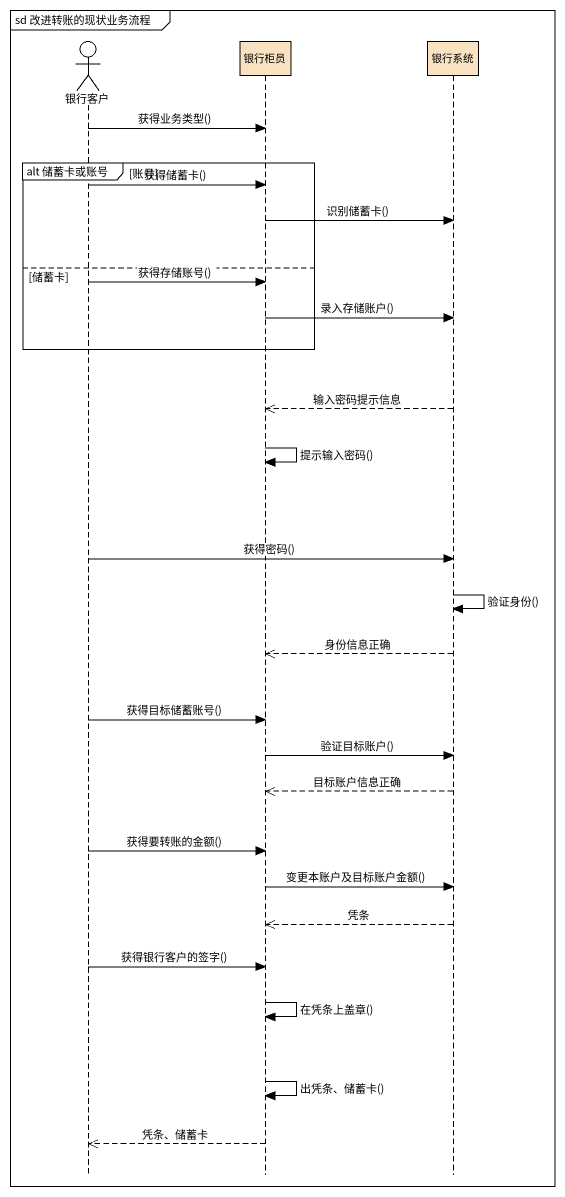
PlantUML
@startuml
mainframe sd 改进转账的现状业务流程
hide footbox
actor 银行客户
participant 银行柜员 #F8E2C2
participant 银行系统 #F8E2C2

银行客户 -> 银行柜员 : 获得业务类型()
group alt 储蓄卡或账号 [账号]
  银行客户 -> 银行柜员 : 获得储蓄卡()
  银行柜员 -> 银行系统 : 识别储蓄卡()
else 储蓄卡
  银行客户 -> 银行柜员 : 获得存储账号()
  银行柜员 -> 银行系统 : 录入存储账户()
end
银行系统 -->> 银行柜员 : 输入密码提示信息
银行柜员 -> 银行柜员 : 提示输入密码()
银行客户 -> 银行系统 : 获得密码()
银行系统 -> 银行系统 : 验证身份()
银行系统 -->> 银行柜员 : 身份信息正确
银行客户 -> 银行柜员 : 获得目标储蓄账号()
银行柜员 -> 银行系统 : 验证目标账户()
银行系统 -->> 银行柜员 : 目标账户信息正确
银行客户 -> 银行柜员 : 获得要转账的金额()
银行柜员 -> 银行系统 : 变更本账户及目标账户金额()
银行系统 -->> 银行柜员 : 凭条
银行客户 -> 银行柜员 : 获得银行客户的签字()
银行柜员 -> 银行柜员 : 在凭条上盖章()
银行柜员 -> 银行柜员 : 出凭条、储蓄卡()
银行柜员 -->> 银行客户 : 凭条、储蓄卡
@enduml
